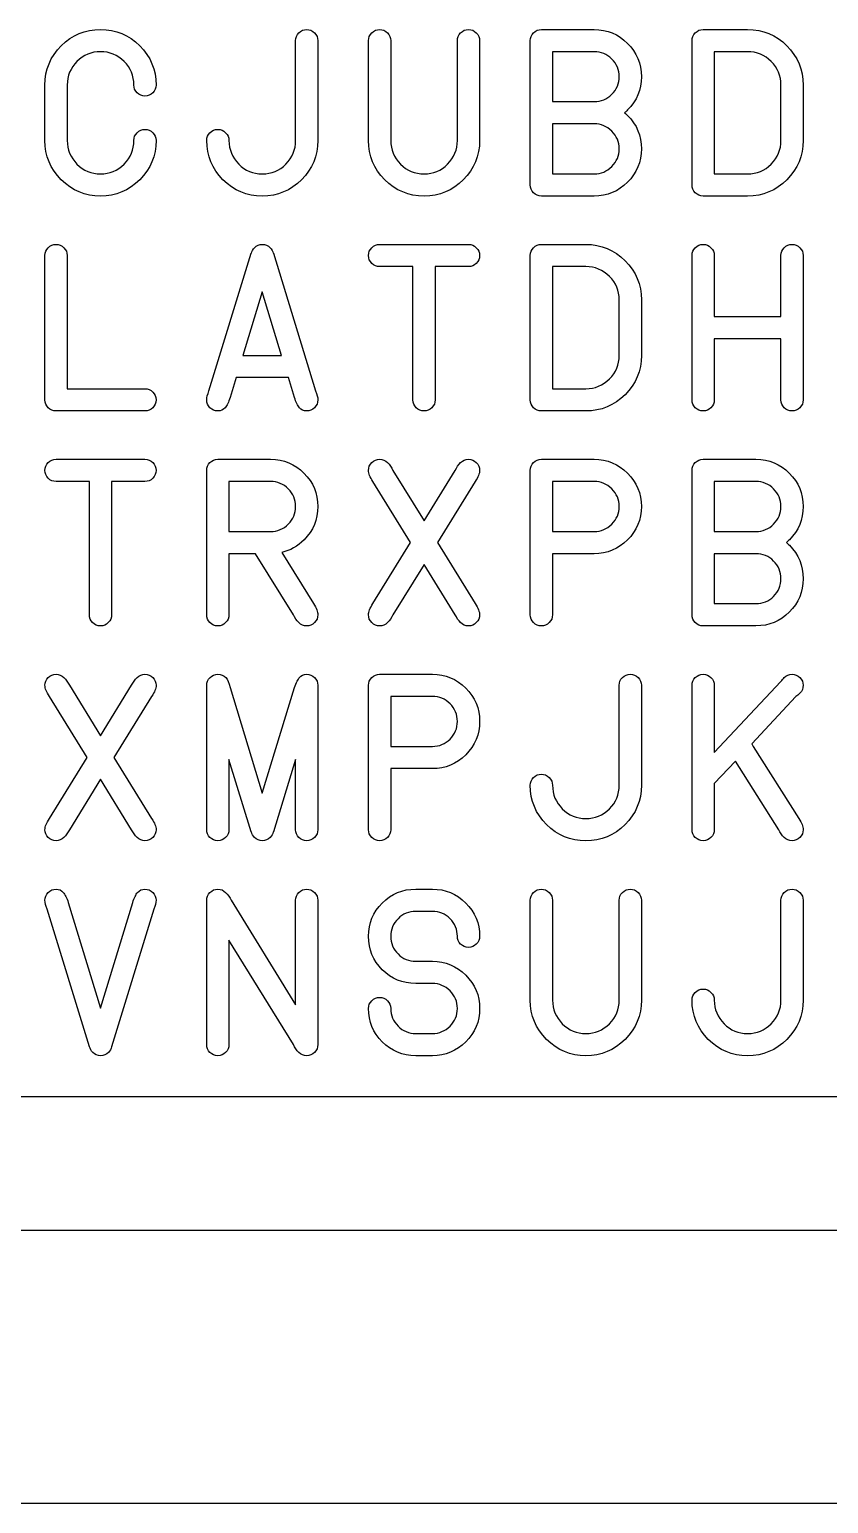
# Model space of a CAD drawing. Extents: x 0.5 to 46.5, y 0.5 to 6.
# Drawn here: x 14.067 to 15.53, y 0.505 to 3.206 of the extents above; entities that cross this region are included whole.
import ezdxf

# ---------------------------------------------------------------- set-up
doc = ezdxf.new("R2010")
doc.units = 0
doc.layers.add('Layer_1', color=7, linetype='CONTINUOUS')

msp = doc.modelspace()

# ---------------------------------------------------------------- linework, layer by layer
at = {"layer": 'Layer_1', "color": 3}
for p, q in [((15.004733, 3.205644), (15.101372, 3.205644)), ((15.300982, 3.205644), (15.382362, 3.205644)), ((14.554648, 3.002194), (14.554648, 3.185299)), ((14.595338, 3.185299), (14.595338, 3.002194)), ((14.688138, 3.002194), (14.688138, 3.185299)), ((14.728828, 3.185299), (14.728828, 3.002194)), ((14.850898, 3.002194), (14.850898, 3.185299)), ((14.891588, 3.185299), (14.891588, 3.002194)), ((14.984388, 2.920813), (14.984388, 3.185299)), ((15.101372, 3.164954), (15.025078, 3.164954)), ((15.025078, 3.164954), (15.025078, 3.073401)), ((15.101372, 3.164954), (15.101372, 3.164954)), ((15.280637, 2.920813), (15.280637, 3.185299)), ((15.321327, 3.164954), (15.321327, 2.941159)), ((15.382362, 3.164954), (15.321327, 3.164954)), ((14.095638, 3.002194), (14.095638, 3.103919)), ((14.136328, 3.103919), (14.136328, 3.002194)), ((15.443397, 3.002194), (15.443397, 3.103919)), ((15.484088, 3.103919), (15.484088, 3.002194)), ((15.025078, 3.073401), (15.101372, 3.073401)), ((15.101372, 3.032712), (15.025078, 3.032712)), ((15.025078, 3.032712), (15.025078, 2.941159)), ((15.101372, 3.032712), (15.101372, 3.032712)), ((14.258398, 3.002194), (14.258398, 3.002194)), ((14.391888, 3.002194), (14.391888, 3.002194)), ((15.025078, 2.941159), (15.101372, 2.941159)), ((15.321327, 2.941159), (15.382362, 2.941159)), ((15.101372, 2.900469), (15.004733, 2.900469)), ((15.101372, 2.900469), (15.101372, 2.900469)), ((15.382362, 2.900469), (15.300982, 2.900469)), ((14.708483, 2.811894), (14.871243, 2.811894)), ((15.004733, 2.811894), (15.086114, 2.811894)), ((14.095638, 2.527063), (14.095638, 2.791549)), ((14.136328, 2.791549), (14.136328, 2.547409)), ((14.136328, 2.791549), (14.136328, 2.791549)), ((14.395958, 2.543339), (14.473269, 2.795618)), ((14.473269, 2.795618), (14.473675, 2.795618)), ((14.513551, 2.795618), (14.513956, 2.795618)), ((14.513956, 2.795618), (14.591268, 2.543339)), ((14.984388, 2.527063), (14.984388, 2.791549)), ((15.280637, 2.527063), (15.280637, 2.791549)), ((15.321327, 2.791549), (15.321327, 2.679651)), ((15.443397, 2.679651), (15.443397, 2.791549)), ((15.484088, 2.791549), (15.484088, 2.527063)), ((14.769518, 2.771204), (14.708483, 2.771204)), ((14.769518, 2.527063), (14.769518, 2.771204)), ((14.810208, 2.771204), (14.810208, 2.527063)), ((14.871243, 2.771204), (14.810208, 2.771204)), ((15.025078, 2.771204), (15.025078, 2.547409)), ((15.086114, 2.771204), (15.025078, 2.771204)), ((14.493614, 2.724817), (14.458214, 2.608444)), ((14.529015, 2.608444), (14.493614, 2.724817)), ((15.147149, 2.608444), (15.147149, 2.710169)), ((15.187839, 2.710169), (15.187839, 2.608444)), ((15.321327, 2.679651), (15.443397, 2.679651)), ((15.443397, 2.638962), (15.321327, 2.638962)), ((15.321327, 2.638962), (15.321327, 2.527063)), ((15.443397, 2.527063), (15.443397, 2.638962)), ((14.458214, 2.608444), (14.529015, 2.608444)), ((14.445803, 2.567754), (14.434614, 2.531132)), ((14.541422, 2.567754), (14.445803, 2.567754)), ((14.552612, 2.531132), (14.541422, 2.567754)), ((14.136328, 2.547409), (14.278743, 2.547409)), ((15.025078, 2.547409), (15.086114, 2.547409)), ((14.278743, 2.506719), (14.115983, 2.506719)), ((15.086114, 2.506719), (15.004733, 2.506719)), ((14.115983, 2.418144), (14.278743, 2.418144)), ((14.412233, 2.418144), (14.508872, 2.418144)), ((15.004733, 2.418144), (15.101372, 2.418144)), ((15.300982, 2.418144), (15.397621, 2.418144)), ((14.177018, 2.377454), (14.115983, 2.377454)), ((14.177018, 2.133313), (14.177018, 2.377454)), ((14.217708, 2.377454), (14.217708, 2.133313)), ((14.278743, 2.377454), (14.217708, 2.377454)), ((14.391888, 2.133313), (14.391888, 2.397799)), ((14.508872, 2.377454), (14.432578, 2.377454)), ((14.432578, 2.377454), (14.432578, 2.285901)), ((14.508872, 2.377454), (14.508872, 2.377454)), ((14.765246, 2.265556), (14.696276, 2.377454)), ((14.732897, 2.397799), (14.789863, 2.305433)), ((14.789863, 2.305433), (14.846829, 2.397799)), ((14.883451, 2.377454), (14.814481, 2.265556)), ((14.984388, 2.133313), (14.984388, 2.397799)), ((15.101372, 2.377454), (15.025078, 2.377454)), ((15.025078, 2.377454), (15.025078, 2.285901)), ((15.101372, 2.377454), (15.101372, 2.377454)), ((15.280637, 2.133313), (15.280637, 2.397799)), ((15.397621, 2.377454), (15.321327, 2.377454)), ((15.321327, 2.377454), (15.321327, 2.285901)), ((15.397621, 2.377454), (15.397621, 2.377454)), ((14.432578, 2.285901), (14.508872, 2.285901)), ((15.025078, 2.285901), (15.101372, 2.285901)), ((15.321327, 2.285901), (15.397621, 2.285901)), ((14.481406, 2.245211), (14.432578, 2.245211)), ((14.432578, 2.245211), (14.432578, 2.133313)), ((14.550579, 2.133313), (14.481406, 2.245211)), ((14.529217, 2.247449), (14.5872, 2.153659)), ((14.696276, 2.153659), (14.765246, 2.265556)), ((14.814481, 2.265556), (14.883451, 2.153659)), ((15.101372, 2.245211), (15.025078, 2.245211)), ((15.025078, 2.245211), (15.025078, 2.133313)), ((15.101372, 2.245211), (15.101372, 2.245211)), ((15.397621, 2.245211), (15.321327, 2.245211)), ((15.321327, 2.245211), (15.321327, 2.153659)), ((15.397621, 2.245211), (15.397621, 2.245211)), ((14.789863, 2.22568), (14.732897, 2.133313)), ((14.846829, 2.133313), (14.789863, 2.22568)), ((15.321327, 2.153659), (15.397621, 2.153659)), ((15.397621, 2.112969), (15.300982, 2.112969)), ((15.397621, 2.112969), (15.397621, 2.112969)), ((14.140397, 2.004049), (14.197363, 1.911683)), ((14.197363, 1.911683), (14.254329, 2.004049)), ((14.391888, 1.739563), (14.391888, 2.004049)), ((14.434612, 1.99998), (14.493613, 1.806295)), ((14.493613, 1.806295), (14.552613, 1.99998)), ((14.595335, 2.004049), (14.595335, 1.739563)), ((14.595338, 2.004049), (14.595335, 2.004049)), ((14.688138, 1.739563), (14.688138, 2.004049)), ((14.708483, 2.024394), (14.805122, 2.024394)), ((15.147148, 1.820944), (15.147148, 2.004049)), ((15.187838, 2.004049), (15.187838, 1.820944)), ((15.280637, 1.739563), (15.280637, 2.004049)), ((15.321327, 1.880758), (15.443397, 2.01117)), ((15.321327, 2.004049), (15.321327, 1.880758)), ((14.172745, 1.871806), (14.103776, 1.983704)), ((14.29095, 1.983704), (14.221981, 1.871806)), ((14.805122, 1.983704), (14.728828, 1.983704)), ((14.728828, 1.983704), (14.728828, 1.892151)), ((14.805122, 1.983704), (14.805122, 1.983704)), ((15.470863, 1.983704), (15.38989, 1.897034)), ((14.728828, 1.892151), (14.805122, 1.892151)), ((15.392536, 1.892151), (15.47595, 1.759908)), ((14.103776, 1.759908), (14.172745, 1.871806)), ((14.221981, 1.871806), (14.29095, 1.759908)), ((14.473268, 1.735495), (14.432577, 1.868348)), ((14.432577, 1.868348), (14.432577, 1.739563)), ((14.554645, 1.868348), (14.513955, 1.735495)), ((14.554645, 1.739563), (14.554645, 1.868348)), ((15.359982, 1.865296), (15.321327, 1.823995)), ((15.439329, 1.739563), (15.359982, 1.865296)), ((14.805122, 1.851461), (14.728828, 1.851461)), ((14.728828, 1.851461), (14.728828, 1.739563)), ((14.805122, 1.851461), (14.805122, 1.851461)), ((14.197363, 1.83193), (14.140397, 1.739563)), ((14.254329, 1.739563), (14.197363, 1.83193)), ((14.984388, 1.820944), (14.984388, 1.820944)), ((15.321327, 1.823995), (15.321327, 1.739563)), ((14.473673, 1.735495), (14.473268, 1.735495)), ((14.513955, 1.735495), (14.513549, 1.735495)), ((14.426476, 1.624541), (14.426476, 1.624541)), ((14.774606, 1.630644), (14.805123, 1.630644)), ((14.177019, 1.341745), (14.099708, 1.594023)), ((14.138364, 1.60623), (14.197365, 1.412545)), ((14.197365, 1.412545), (14.256365, 1.60623)), ((14.295021, 1.594023), (14.21771, 1.341745)), ((14.391889, 1.345813), (14.391889, 1.610299)), ((14.436648, 1.610299), (14.554649, 1.418852)), ((14.554649, 1.418852), (14.554649, 1.610299)), ((14.59534, 1.610299), (14.59534, 1.345813)), ((14.984389, 1.427194), (14.984389, 1.610299)), ((15.025079, 1.610299), (15.025079, 1.427194)), ((15.147149, 1.427194), (15.147149, 1.610299)), ((15.18784, 1.610299), (15.18784, 1.427194)), ((15.443399, 1.427194), (15.443399, 1.610299)), ((15.48409, 1.610299), (15.48409, 1.427194)), ((14.805123, 1.589954), (14.774606, 1.589954)), ((14.89159, 1.544178), (14.89159, 1.544178)), ((14.550581, 1.345813), (14.432579, 1.53726)), ((14.432579, 1.53726), (14.432579, 1.345813)), ((14.774606, 1.498401), (14.805123, 1.498401)), ((14.805123, 1.457711), (14.774606, 1.457711)), ((15.280639, 1.427194), (15.280639, 1.427194)), ((14.774606, 1.366158), (14.805123, 1.366158)), ((14.177425, 1.341745), (14.177019, 1.341745)), ((14.197366, 1.325469), (14.197363, 1.325469)), ((14.21771, 1.341745), (14.217304, 1.341745)), ((14.805123, 1.325469), (14.774606, 1.325469))]:
    msp.add_line(p, q, dxfattribs=at)
at = {"layer": 'Layer_1', "color": 7}
for p, q in [((23.844862, 1.249932), (12.844862, 1.249932)), ((45.255002, 1.005), (1.754999, 1.005)), ((46.505001, 0.505), (0.505, 0.505))]:
    msp.add_line(p, q, dxfattribs=at)
at = {"layer": 'Layer_1', "color": 3}
for points in [[(14.125342, 3.175737), (14.14528, 3.195675), (14.169287, 3.205644), (14.197363, 3.205644)], [(14.197363, 3.205644), (14.225439, 3.205644), (14.249379, 3.195675), (14.269181, 3.175737)], [(14.554648, 3.185299), (14.554648, 3.19086), (14.556615, 3.195607), (14.560548, 3.199541)], [(14.560548, 3.199541), (14.564617, 3.20361), (14.569432, 3.205644), (14.574993, 3.205644)], [(14.574993, 3.205644), (14.580554, 3.205644), (14.585302, 3.20361), (14.589235, 3.199541)], [(14.589235, 3.199541), (14.593304, 3.195607), (14.595338, 3.19086), (14.595338, 3.185299)], [(14.688138, 3.185299), (14.688138, 3.19086), (14.690105, 3.195607), (14.694038, 3.199541)], [(14.694038, 3.199541), (14.698107, 3.20361), (14.702922, 3.205644), (14.708483, 3.205644)], [(14.708483, 3.205644), (14.714044, 3.205644), (14.718791, 3.20361), (14.722725, 3.199541)], [(14.722725, 3.199541), (14.726794, 3.195607), (14.728828, 3.19086), (14.728828, 3.185299)], [(14.850898, 3.185299), (14.850898, 3.19086), (14.852865, 3.195607), (14.856799, 3.199541)], [(14.856799, 3.199541), (14.860868, 3.20361), (14.865683, 3.205644), (14.871243, 3.205644)], [(14.871243, 3.205644), (14.876804, 3.205644), (14.881552, 3.20361), (14.885485, 3.199541)], [(14.885485, 3.199541), (14.889554, 3.195607), (14.891588, 3.19086), (14.891588, 3.185299)], [(14.984388, 3.185299), (14.984388, 3.19086), (14.986354, 3.195607), (14.990288, 3.199541)], [(14.990288, 3.199541), (14.994357, 3.20361), (14.999172, 3.205644), (15.004733, 3.205644)], [(15.101372, 3.205644), (15.125243, 3.205644), (15.145588, 3.197167), (15.162407, 3.180213)], [(15.280637, 3.185299), (15.280637, 3.19086), (15.282604, 3.195607), (15.286537, 3.199541)], [(15.286537, 3.199541), (15.290606, 3.20361), (15.295421, 3.205644), (15.300982, 3.205644)], [(15.382362, 3.205644), (15.410439, 3.205644), (15.434378, 3.195675), (15.45418, 3.175737)], [(14.095638, 3.103919), (14.095638, 3.131995), (14.105539, 3.155934), (14.125342, 3.175737)], [(14.197363, 3.164954), (14.180545, 3.164954), (14.166167, 3.158986), (14.154232, 3.14705)], [(14.240495, 3.14705), (14.228559, 3.158986), (14.214182, 3.164954), (14.197363, 3.164954)], [(14.269181, 3.175737), (14.289119, 3.155934), (14.299088, 3.131995), (14.299088, 3.103919)], [(15.13372, 3.151526), (15.124769, 3.160478), (15.113986, 3.164954), (15.101372, 3.164954)], [(15.162407, 3.180213), (15.179361, 3.163394), (15.187838, 3.143049), (15.187838, 3.119178)], [(15.425494, 3.14705), (15.413558, 3.158986), (15.399181, 3.164954), (15.382362, 3.164954)], [(15.45418, 3.175737), (15.474118, 3.155934), (15.484088, 3.131995), (15.484088, 3.103919)], [(14.154232, 3.14705), (14.142296, 3.135115), (14.136328, 3.120738), (14.136328, 3.103919)], [(14.258398, 3.103919), (14.258398, 3.120738), (14.25243, 3.135115), (14.240495, 3.14705)], [(15.147148, 3.119178), (15.147148, 3.131792), (15.142672, 3.142575), (15.13372, 3.151526)], [(15.443397, 3.103919), (15.443397, 3.120738), (15.43743, 3.135115), (15.425494, 3.14705)], [(15.13372, 3.086829), (15.142672, 3.095781), (15.147148, 3.106564), (15.147148, 3.119178)], [(15.187838, 3.119178), (15.187838, 3.095306), (15.179429, 3.074961), (15.16261, 3.058143)], [(14.264298, 3.089474), (14.260365, 3.093543), (14.258398, 3.098358), (14.258398, 3.103919)], [(14.278743, 3.083574), (14.273182, 3.083574), (14.268367, 3.085541), (14.264298, 3.089474)], [(14.292985, 3.089474), (14.289052, 3.085541), (14.284304, 3.083574), (14.278743, 3.083574)], [(14.299088, 3.103919), (14.299088, 3.098358), (14.297054, 3.093543), (14.292985, 3.089474)], [(15.101372, 3.073401), (15.113986, 3.073401), (15.124769, 3.077877), (15.13372, 3.086829)], [(15.16261, 3.058143), (15.160847, 3.056379), (15.159016, 3.054683), (15.157117, 3.053056)], [(15.157117, 3.053056), (15.159017, 3.051429), (15.160848, 3.049802), (15.16261, 3.048174)], [(15.13372, 3.019284), (15.124769, 3.028236), (15.113986, 3.032712), (15.101372, 3.032712)], [(15.16261, 3.048174), (15.179429, 3.031219), (15.187838, 3.010807), (15.187838, 2.986935)], [(14.125342, 2.930172), (14.105539, 2.95011), (14.095638, 2.974118), (14.095638, 3.002194)], [(14.136328, 3.002194), (14.136328, 2.985375), (14.142296, 2.970998), (14.154232, 2.959062)], [(14.240495, 2.959062), (14.25243, 2.970998), (14.258398, 2.985375), (14.258398, 3.002194)], [(14.258398, 3.002194), (14.258398, 3.007755), (14.260365, 3.012502), (14.264298, 3.016435)], [(14.264298, 3.016435), (14.268367, 3.020504), (14.273182, 3.022539), (14.278743, 3.022539)], [(14.299088, 3.002194), (14.299088, 2.974118), (14.289119, 2.95011), (14.269181, 2.930172)], [(14.278743, 3.022539), (14.284304, 3.022539), (14.289052, 3.020504), (14.292985, 3.016435)], [(14.292985, 3.016435), (14.297054, 3.012502), (14.299088, 3.007755), (14.299088, 3.002194)], [(14.391888, 3.002194), (14.391888, 3.007755), (14.393855, 3.012502), (14.397788, 3.016435)], [(14.421592, 2.930172), (14.401789, 2.95011), (14.391888, 2.974118), (14.391888, 3.002194)], [(14.397788, 3.016435), (14.401857, 3.020504), (14.406672, 3.022539), (14.412233, 3.022539)], [(14.412233, 3.022539), (14.417794, 3.022539), (14.422541, 3.020504), (14.426475, 3.016435)], [(14.426475, 3.016435), (14.430543, 3.012502), (14.432578, 3.007755), (14.432578, 3.002194)], [(14.432578, 3.002194), (14.432578, 2.985375), (14.438546, 2.970998), (14.450482, 2.959062)], [(14.536745, 2.959062), (14.54868, 2.970998), (14.554648, 2.985375), (14.554648, 3.002194)], [(14.595338, 3.002194), (14.595338, 2.974118), (14.585369, 2.95011), (14.565431, 2.930172)], [(14.717842, 2.930172), (14.698039, 2.95011), (14.688138, 2.974118), (14.688138, 3.002194)], [(14.728828, 3.002194), (14.728828, 2.985375), (14.734796, 2.970998), (14.746732, 2.959062)], [(14.832995, 2.959062), (14.84493, 2.970998), (14.850898, 2.985375), (14.850898, 3.002194)], [(14.891588, 3.002194), (14.891588, 2.974118), (14.881619, 2.95011), (14.861681, 2.930172)], [(15.147148, 2.986935), (15.147148, 2.999549), (15.142672, 3.010332), (15.13372, 3.019284)], [(15.425494, 2.959062), (15.43743, 2.970998), (15.443397, 2.985375), (15.443397, 3.002194)], [(15.484088, 3.002194), (15.484088, 2.974118), (15.474118, 2.95011), (15.45418, 2.930172)], [(15.13372, 2.954586), (15.142672, 2.963538), (15.147148, 2.974321), (15.147148, 2.986935)], [(15.187838, 2.986935), (15.187838, 2.963063), (15.179361, 2.942651), (15.162407, 2.925697)], [(14.154232, 2.959062), (14.166167, 2.947127), (14.180545, 2.941159), (14.197363, 2.941159)], [(14.197363, 2.941159), (14.214182, 2.941159), (14.228559, 2.947127), (14.240495, 2.959062)], [(14.450482, 2.959062), (14.462417, 2.947127), (14.476795, 2.941159), (14.493613, 2.941159)], [(14.493613, 2.941159), (14.510432, 2.941159), (14.524809, 2.947127), (14.536745, 2.959062)], [(14.746732, 2.959062), (14.758667, 2.947127), (14.773045, 2.941159), (14.789863, 2.941159)], [(14.789863, 2.941159), (14.806682, 2.941159), (14.821059, 2.947127), (14.832995, 2.959062)], [(15.101372, 2.941159), (15.113986, 2.941159), (15.124769, 2.945635), (15.13372, 2.954586)], [(15.382362, 2.941159), (15.399181, 2.941159), (15.413558, 2.947127), (15.425494, 2.959062)], [(14.197363, 2.900469), (14.169287, 2.900469), (14.14528, 2.91037), (14.125342, 2.930172)], [(14.269181, 2.930172), (14.249379, 2.91037), (14.225439, 2.900469), (14.197363, 2.900469)], [(14.493613, 2.900469), (14.465537, 2.900469), (14.44153, 2.91037), (14.421592, 2.930172)], [(14.565431, 2.930172), (14.545629, 2.91037), (14.521689, 2.900469), (14.493613, 2.900469)], [(14.789863, 2.900469), (14.761787, 2.900469), (14.73778, 2.91037), (14.717842, 2.930172)], [(14.861681, 2.930172), (14.841879, 2.91037), (14.817939, 2.900469), (14.789863, 2.900469)], [(14.990288, 2.906369), (14.986354, 2.910438), (14.984388, 2.915253), (14.984388, 2.920813)], [(15.162407, 2.925697), (15.145588, 2.908878), (15.125243, 2.900469), (15.101372, 2.900469)], [(15.286537, 2.906369), (15.282604, 2.910438), (15.280637, 2.915253), (15.280637, 2.920813)], [(15.45418, 2.930172), (15.434378, 2.91037), (15.410439, 2.900469), (15.382362, 2.900469)], [(15.004733, 2.900469), (14.999172, 2.900469), (14.994357, 2.902435), (14.990288, 2.906369)], [(15.300982, 2.900469), (15.295421, 2.900469), (15.290606, 2.902435), (15.286537, 2.906369)], [(14.101538, 2.805791), (14.105607, 2.80986), (14.110422, 2.811894), (14.115983, 2.811894)], [(14.115983, 2.811894), (14.121544, 2.811894), (14.126291, 2.80986), (14.130224, 2.805791)], [(14.479371, 2.805791), (14.483304, 2.80986), (14.488052, 2.811894), (14.493613, 2.811894)], [(14.493613, 2.811894), (14.499174, 2.811894), (14.503989, 2.80986), (14.508058, 2.805791)], [(14.694038, 2.805791), (14.698107, 2.80986), (14.702922, 2.811894), (14.708483, 2.811894)], [(14.871243, 2.811894), (14.876804, 2.811894), (14.881552, 2.80986), (14.885485, 2.805791)], [(14.990288, 2.805791), (14.994357, 2.80986), (14.999172, 2.811894), (15.004733, 2.811894)], [(15.086114, 2.811894), (15.11419, 2.811894), (15.138129, 2.801925), (15.157931, 2.781987)], [(15.286537, 2.805791), (15.290606, 2.80986), (15.295421, 2.811894), (15.300982, 2.811894)], [(15.300982, 2.811894), (15.306543, 2.811894), (15.31129, 2.80986), (15.315224, 2.805791)], [(15.449297, 2.805791), (15.453366, 2.80986), (15.458182, 2.811894), (15.463743, 2.811894)], [(15.463743, 2.811894), (15.469304, 2.811894), (15.474051, 2.80986), (15.477984, 2.805791)], [(14.095638, 2.791549), (14.095638, 2.79711), (14.097604, 2.801857), (14.101538, 2.805791)], [(14.130224, 2.805791), (14.134293, 2.801857), (14.136328, 2.79711), (14.136328, 2.791549)], [(14.473675, 2.795618), (14.474352, 2.799416), (14.476251, 2.802807), (14.479371, 2.805791)], [(14.508058, 2.805791), (14.511042, 2.802807), (14.512873, 2.799416), (14.513551, 2.795618)], [(14.688138, 2.791549), (14.688138, 2.79711), (14.690104, 2.801857), (14.694038, 2.805791)], [(14.694038, 2.777104), (14.690104, 2.781173), (14.688138, 2.785988), (14.688138, 2.791549)], [(14.885485, 2.805791), (14.889554, 2.801857), (14.891588, 2.79711), (14.891588, 2.791549)], [(14.891588, 2.791549), (14.891588, 2.785988), (14.889554, 2.781173), (14.885485, 2.777104)], [(14.984388, 2.791549), (14.984388, 2.79711), (14.986355, 2.801857), (14.990288, 2.805791)], [(15.157931, 2.781987), (15.17787, 2.762184), (15.187839, 2.738245), (15.187839, 2.710169)], [(15.280637, 2.791549), (15.280637, 2.79711), (15.282604, 2.801857), (15.286537, 2.805791)], [(15.315224, 2.805791), (15.319293, 2.801857), (15.321327, 2.79711), (15.321327, 2.791549)], [(15.443397, 2.791549), (15.443397, 2.79711), (15.445364, 2.801857), (15.449297, 2.805791)], [(15.477984, 2.805791), (15.482053, 2.801857), (15.484088, 2.79711), (15.484088, 2.791549)], [(14.708483, 2.771204), (14.702922, 2.771204), (14.698107, 2.773171), (14.694038, 2.777104)], [(14.885485, 2.777104), (14.881552, 2.773171), (14.876804, 2.771204), (14.871243, 2.771204)], [(15.129245, 2.7533), (15.117309, 2.765236), (15.102932, 2.771204), (15.086114, 2.771204)], [(15.147149, 2.710169), (15.147149, 2.726988), (15.141181, 2.741365), (15.129245, 2.7533)], [(15.129245, 2.565312), (15.141181, 2.577248), (15.147149, 2.591625), (15.147149, 2.608444)], [(15.187839, 2.608444), (15.187839, 2.580368), (15.17787, 2.55636), (15.157931, 2.536422)], [(14.278743, 2.547409), (14.284304, 2.547409), (14.289052, 2.545374), (14.292985, 2.541305)], [(14.292985, 2.541305), (14.297054, 2.537372), (14.299088, 2.532624), (14.299088, 2.527063)], [(14.391889, 2.527063), (14.391889, 2.531675), (14.393245, 2.5371), (14.395958, 2.543339)], [(14.591268, 2.543339), (14.593981, 2.5371), (14.595337, 2.531675), (14.595337, 2.527063)], [(15.086114, 2.547409), (15.102932, 2.547409), (15.117309, 2.553377), (15.129245, 2.565312)], [(14.101538, 2.512619), (14.097604, 2.516688), (14.095638, 2.521503), (14.095638, 2.527063)], [(14.115983, 2.506719), (14.110422, 2.506719), (14.105607, 2.508685), (14.101538, 2.512619)], [(14.292985, 2.512619), (14.289052, 2.508685), (14.284304, 2.506719), (14.278743, 2.506719)], [(14.299088, 2.527063), (14.299088, 2.521503), (14.297054, 2.516688), (14.292985, 2.512619)], [(14.397789, 2.512619), (14.393856, 2.516688), (14.391889, 2.521503), (14.391889, 2.527063)], [(14.412234, 2.506719), (14.406673, 2.506719), (14.401858, 2.508685), (14.397789, 2.512619)], [(14.425458, 2.512619), (14.422203, 2.508685), (14.417795, 2.506719), (14.412234, 2.506719)], [(14.434614, 2.531132), (14.431901, 2.522859), (14.428849, 2.516688), (14.425458, 2.512619)], [(14.561564, 2.512619), (14.558309, 2.516688), (14.555325, 2.522859), (14.552612, 2.531132)], [(14.574992, 2.506719), (14.569431, 2.506719), (14.564955, 2.508685), (14.561564, 2.512619)], [(14.589233, 2.512619), (14.5853, 2.508685), (14.580553, 2.506719), (14.574992, 2.506719)], [(14.595337, 2.527063), (14.595337, 2.521503), (14.593302, 2.516688), (14.589233, 2.512619)], [(14.775418, 2.512619), (14.771485, 2.516688), (14.769518, 2.521503), (14.769518, 2.527063)], [(14.789863, 2.506719), (14.784302, 2.506719), (14.779487, 2.508685), (14.775418, 2.512619)], [(14.804105, 2.512619), (14.800171, 2.508685), (14.795424, 2.506719), (14.789863, 2.506719)], [(14.810208, 2.527063), (14.810208, 2.521503), (14.808174, 2.516688), (14.804105, 2.512619)], [(14.990288, 2.512619), (14.986355, 2.516688), (14.984388, 2.521503), (14.984388, 2.527063)], [(15.004733, 2.506719), (14.999172, 2.506719), (14.994357, 2.508685), (14.990288, 2.512619)], [(15.157931, 2.536422), (15.138129, 2.51662), (15.11419, 2.506719), (15.086114, 2.506719)], [(15.286537, 2.512619), (15.282604, 2.516688), (15.280637, 2.521503), (15.280637, 2.527063)], [(15.300982, 2.506719), (15.295421, 2.506719), (15.290606, 2.508685), (15.286537, 2.512619)], [(15.315224, 2.512619), (15.31129, 2.508685), (15.306543, 2.506719), (15.300982, 2.506719)], [(15.321327, 2.527063), (15.321327, 2.521503), (15.319293, 2.516688), (15.315224, 2.512619)], [(15.449297, 2.512619), (15.445364, 2.516688), (15.443397, 2.521503), (15.443397, 2.527063)], [(15.463743, 2.506719), (15.458182, 2.506719), (15.453366, 2.508685), (15.449297, 2.512619)], [(15.477984, 2.512619), (15.474051, 2.508685), (15.469304, 2.506719), (15.463743, 2.506719)], [(15.484088, 2.527063), (15.484088, 2.521503), (15.482053, 2.516688), (15.477984, 2.512619)], [(14.095638, 2.397799), (14.095638, 2.40336), (14.097604, 2.408107), (14.101538, 2.412041)], [(14.101538, 2.412041), (14.105607, 2.41611), (14.110422, 2.418144), (14.115983, 2.418144)], [(14.278743, 2.418144), (14.284304, 2.418144), (14.289052, 2.41611), (14.292985, 2.412041)], [(14.292985, 2.412041), (14.297054, 2.408107), (14.299088, 2.40336), (14.299088, 2.397799)], [(14.391888, 2.397799), (14.391888, 2.40336), (14.393855, 2.408107), (14.397788, 2.412041)], [(14.397788, 2.412041), (14.401857, 2.41611), (14.406672, 2.418144), (14.412233, 2.418144)], [(14.508872, 2.418144), (14.532743, 2.418144), (14.553089, 2.409667), (14.569907, 2.392713)], [(14.688138, 2.397799), (14.688138, 2.40336), (14.690105, 2.408107), (14.694038, 2.412041)], [(14.694038, 2.412041), (14.698107, 2.41611), (14.702922, 2.418144), (14.708483, 2.418144)], [(14.708483, 2.418144), (14.714044, 2.418144), (14.718791, 2.41611), (14.722725, 2.412041)], [(14.722725, 2.412041), (14.726794, 2.408107), (14.730184, 2.40336), (14.732897, 2.397799)], [(14.846829, 2.397799), (14.849542, 2.40336), (14.852865, 2.408107), (14.856799, 2.412041)], [(14.856799, 2.412041), (14.860868, 2.41611), (14.865683, 2.418144), (14.871243, 2.418144)], [(14.871243, 2.418144), (14.876804, 2.418144), (14.881552, 2.41611), (14.885485, 2.412041)], [(14.885485, 2.412041), (14.889554, 2.408107), (14.891588, 2.40336), (14.891588, 2.397799)], [(14.984388, 2.397799), (14.984388, 2.40336), (14.986354, 2.408107), (14.990288, 2.412041)], [(14.990288, 2.412041), (14.994357, 2.41611), (14.999172, 2.418144), (15.004733, 2.418144)], [(15.101372, 2.418144), (15.125243, 2.418144), (15.145588, 2.409667), (15.162407, 2.392713)], [(15.280637, 2.397799), (15.280637, 2.40336), (15.282604, 2.408107), (15.286537, 2.412041)], [(15.286537, 2.412041), (15.290606, 2.41611), (15.295421, 2.418144), (15.300982, 2.418144)], [(15.397621, 2.418144), (15.421492, 2.418144), (15.441837, 2.409667), (15.458656, 2.392713)], [(14.101538, 2.383354), (14.097604, 2.387423), (14.095638, 2.392238), (14.095638, 2.397799)], [(14.115983, 2.377454), (14.110422, 2.377454), (14.105607, 2.379421), (14.101538, 2.383354)], [(14.292985, 2.383354), (14.289052, 2.379421), (14.284304, 2.377454), (14.278743, 2.377454)], [(14.299088, 2.397799), (14.299088, 2.392238), (14.297054, 2.387423), (14.292985, 2.383354)], [(14.541221, 2.364026), (14.532269, 2.372978), (14.521486, 2.377454), (14.508872, 2.377454)], [(14.569907, 2.392713), (14.586861, 2.375894), (14.595338, 2.355549), (14.595338, 2.331678)], [(14.696276, 2.377454), (14.690851, 2.385456), (14.688138, 2.392238), (14.688138, 2.397799)], [(14.891588, 2.397799), (14.891588, 2.392238), (14.888876, 2.385456), (14.883451, 2.377454)], [(15.13372, 2.364026), (15.124769, 2.372978), (15.113986, 2.377454), (15.101372, 2.377454)], [(15.162407, 2.392713), (15.179361, 2.375894), (15.187838, 2.355549), (15.187838, 2.331678)], [(15.429969, 2.364026), (15.421018, 2.372978), (15.410235, 2.377454), (15.397621, 2.377454)], [(15.458656, 2.392713), (15.47561, 2.375894), (15.484088, 2.355549), (15.484088, 2.331678)], [(14.554648, 2.331678), (14.554648, 2.344292), (14.550172, 2.355074), (14.541221, 2.364026)], [(15.147148, 2.331678), (15.147148, 2.344292), (15.142672, 2.355074), (15.13372, 2.364026)], [(15.443397, 2.331678), (15.443397, 2.344292), (15.438921, 2.355074), (15.429969, 2.364026)], [(14.541221, 2.299329), (14.550172, 2.308281), (14.554648, 2.319064), (14.554648, 2.331678)], [(14.595338, 2.331678), (14.595338, 2.307806), (14.586929, 2.287461), (14.57011, 2.270643)], [(15.13372, 2.299329), (15.142672, 2.308281), (15.147148, 2.319064), (15.147148, 2.331678)], [(15.187838, 2.331678), (15.187838, 2.307806), (15.179361, 2.287393), (15.162407, 2.270439)], [(15.429969, 2.299329), (15.438921, 2.308281), (15.443397, 2.319064), (15.443397, 2.331678)], [(15.484088, 2.331678), (15.484088, 2.307806), (15.475678, 2.287461), (15.45886, 2.270643)], [(14.508872, 2.285901), (14.521486, 2.285901), (14.532269, 2.290377), (14.541221, 2.299329)], [(15.101372, 2.285901), (15.113986, 2.285901), (15.124769, 2.290377), (15.13372, 2.299329)], [(15.397621, 2.285901), (15.410235, 2.285901), (15.421018, 2.290377), (15.429969, 2.299329)], [(14.57011, 2.270643), (14.558175, 2.258707), (14.544544, 2.250976), (14.529217, 2.247449)], [(15.162407, 2.270439), (15.145588, 2.25362), (15.125243, 2.245211), (15.101372, 2.245211)], [(15.45886, 2.270643), (15.457096, 2.268879), (15.455265, 2.267183), (15.453366, 2.265556)], [(15.429969, 2.231784), (15.421018, 2.240735), (15.410235, 2.245211), (15.397621, 2.245211)], [(15.453366, 2.265556), (15.455267, 2.263929), (15.457098, 2.262302), (15.45886, 2.260674)], [(15.45886, 2.260674), (15.475678, 2.243719), (15.484088, 2.223306), (15.484088, 2.199435)], [(15.443397, 2.199435), (15.443397, 2.212049), (15.438921, 2.222832), (15.429969, 2.231784)], [(15.429969, 2.167086), (15.438921, 2.176038), (15.443397, 2.186821), (15.443397, 2.199435)], [(15.484088, 2.199435), (15.484088, 2.175563), (15.47561, 2.15515), (15.458656, 2.138196)], [(15.397621, 2.153659), (15.410235, 2.153659), (15.421018, 2.158135), (15.429969, 2.167086)], [(14.5872, 2.153659), (14.592626, 2.145656), (14.595338, 2.138874), (14.595338, 2.133313)], [(14.688138, 2.133313), (14.688138, 2.138874), (14.690851, 2.145656), (14.696276, 2.153659)], [(14.883451, 2.153659), (14.888876, 2.145656), (14.891588, 2.138874), (14.891588, 2.133313)], [(15.458656, 2.138196), (15.441837, 2.121378), (15.421492, 2.112969), (15.397621, 2.112969)], [(14.182918, 2.118869), (14.178985, 2.122938), (14.177018, 2.127753), (14.177018, 2.133313)], [(14.197363, 2.112969), (14.191802, 2.112969), (14.186987, 2.114935), (14.182918, 2.118869)], [(14.211605, 2.118869), (14.207671, 2.114935), (14.202924, 2.112969), (14.197363, 2.112969)], [(14.217708, 2.133313), (14.217708, 2.127753), (14.215674, 2.122938), (14.211605, 2.118869)], [(14.397788, 2.118869), (14.393855, 2.122938), (14.391888, 2.127753), (14.391888, 2.133313)], [(14.412233, 2.112969), (14.406672, 2.112969), (14.401857, 2.114935), (14.397788, 2.118869)], [(14.426475, 2.118869), (14.422541, 2.114935), (14.417794, 2.112969), (14.412233, 2.112969)], [(14.432578, 2.133313), (14.432578, 2.127753), (14.430543, 2.122938), (14.426475, 2.118869)], [(14.560548, 2.118869), (14.556615, 2.122938), (14.553292, 2.127753), (14.550579, 2.133313)], [(14.574993, 2.112969), (14.569432, 2.112969), (14.564617, 2.114935), (14.560548, 2.118869)], [(14.589235, 2.118869), (14.585302, 2.114935), (14.580554, 2.112969), (14.574993, 2.112969)], [(14.595338, 2.133313), (14.595338, 2.127753), (14.593304, 2.122938), (14.589235, 2.118869)], [(14.694038, 2.118869), (14.690105, 2.122938), (14.688138, 2.127753), (14.688138, 2.133313)], [(14.708483, 2.112969), (14.702922, 2.112969), (14.698107, 2.114935), (14.694038, 2.118869)], [(14.722725, 2.118869), (14.718791, 2.114935), (14.714044, 2.112969), (14.708483, 2.112969)], [(14.732897, 2.133313), (14.730184, 2.127753), (14.726794, 2.122938), (14.722725, 2.118869)], [(14.856799, 2.118869), (14.852865, 2.122938), (14.849542, 2.127753), (14.846829, 2.133313)], [(14.871243, 2.112969), (14.865683, 2.112969), (14.860868, 2.114935), (14.856799, 2.118869)], [(14.885485, 2.118869), (14.881552, 2.114935), (14.876804, 2.112969), (14.871243, 2.112969)], [(14.891588, 2.133313), (14.891588, 2.127753), (14.889554, 2.122938), (14.885485, 2.118869)], [(14.990288, 2.118869), (14.986354, 2.122938), (14.984388, 2.127753), (14.984388, 2.133313)], [(15.004733, 2.112969), (14.999172, 2.112969), (14.994357, 2.114935), (14.990288, 2.118869)], [(15.018974, 2.118869), (15.015041, 2.114935), (15.010294, 2.112969), (15.004733, 2.112969)], [(15.025078, 2.133313), (15.025078, 2.127753), (15.023043, 2.122938), (15.018974, 2.118869)], [(15.286537, 2.118869), (15.282604, 2.122938), (15.280637, 2.127753), (15.280637, 2.133313)], [(15.300982, 2.112969), (15.295421, 2.112969), (15.290606, 2.114935), (15.286537, 2.118869)], [(14.095638, 2.004049), (14.095638, 2.00961), (14.097604, 2.014357), (14.101538, 2.018291)], [(14.103776, 1.983704), (14.09835, 1.991706), (14.095638, 1.998488), (14.095638, 2.004049)], [(14.101538, 2.018291), (14.105607, 2.02236), (14.110422, 2.024394), (14.115983, 2.024394)], [(14.115983, 2.024394), (14.121544, 2.024394), (14.126291, 2.02236), (14.130224, 2.018291)], [(14.130224, 2.018291), (14.134293, 2.014357), (14.137684, 2.00961), (14.140397, 2.004049)], [(14.254329, 2.004049), (14.257042, 2.00961), (14.260365, 2.014357), (14.264298, 2.018291)], [(14.264298, 2.018291), (14.268367, 2.02236), (14.273182, 2.024394), (14.278743, 2.024394)], [(14.278743, 2.024394), (14.284304, 2.024394), (14.289052, 2.02236), (14.292985, 2.018291)], [(14.299088, 2.004049), (14.299088, 1.998488), (14.296376, 1.991706), (14.29095, 1.983704)], [(14.292985, 2.018291), (14.297054, 2.014357), (14.299088, 2.00961), (14.299088, 2.004049)], [(14.391888, 2.004049), (14.391888, 2.00961), (14.393922, 2.014425), (14.397991, 2.018494)], [(14.397991, 2.018494), (14.401924, 2.022428), (14.406672, 2.024394), (14.412232, 2.024394)], [(14.412232, 2.024394), (14.417793, 2.024394), (14.422608, 2.022428), (14.426677, 2.018494)], [(14.426677, 2.018494), (14.430204, 2.014832), (14.432849, 2.008661), (14.434612, 1.99998)], [(14.552613, 1.99998), (14.55614, 2.009203), (14.559192, 2.015374), (14.561769, 2.018494)], [(14.561769, 2.018494), (14.565024, 2.022428), (14.569432, 2.024394), (14.574993, 2.024394)], [(14.574993, 2.024394), (14.580554, 2.024394), (14.585301, 2.02236), (14.589234, 2.018291)], [(14.589234, 2.018291), (14.593303, 2.014357), (14.595338, 2.00961), (14.595338, 2.004049)], [(14.688138, 2.004049), (14.688138, 2.00961), (14.690105, 2.014357), (14.694038, 2.018291)], [(14.694038, 2.018291), (14.698107, 2.02236), (14.702922, 2.024394), (14.708483, 2.024394)], [(14.805122, 2.024394), (14.828993, 2.024394), (14.849339, 2.015917), (14.866157, 1.998963)], [(14.866157, 1.998963), (14.883111, 1.982144), (14.891588, 1.961799), (14.891588, 1.937928)], [(15.147148, 2.004049), (15.147148, 2.00961), (15.149115, 2.014357), (15.153048, 2.018291)], [(15.153048, 2.018291), (15.157117, 2.02236), (15.161932, 2.024394), (15.167493, 2.024394)], [(15.167493, 2.024394), (15.173054, 2.024394), (15.177801, 2.02236), (15.181735, 2.018291)], [(15.181735, 2.018291), (15.185804, 2.014357), (15.187838, 2.00961), (15.187838, 2.004049)], [(15.280637, 2.004049), (15.280637, 2.00961), (15.282604, 2.014357), (15.286537, 2.018291)], [(15.286537, 2.018291), (15.290606, 2.02236), (15.295421, 2.024394), (15.300982, 2.024394)], [(15.300982, 2.024394), (15.306543, 2.024394), (15.31129, 2.02236), (15.315223, 2.018291)], [(15.315223, 2.018291), (15.319292, 2.014357), (15.321327, 2.00961), (15.321327, 2.004049)], [(15.443397, 2.01117), (15.445161, 2.013747), (15.447196, 2.016189), (15.449501, 2.018494)], [(15.449501, 2.018494), (15.453434, 2.022428), (15.458181, 2.024394), (15.463742, 2.024394)], [(15.463742, 2.024394), (15.469303, 2.024394), (15.474051, 2.02236), (15.477984, 2.018291)], [(15.477984, 2.018291), (15.482053, 2.014357), (15.484088, 2.00961), (15.484088, 2.004049)], [(15.484088, 2.004049), (15.484088, 1.998488), (15.482121, 1.993741), (15.478188, 1.989808)], [(14.837471, 1.970276), (14.828519, 1.979228), (14.817736, 1.983704), (14.805122, 1.983704)], [(15.478188, 1.989808), (15.475339, 1.986959), (15.472898, 1.984925), (15.470863, 1.983704)], [(14.850898, 1.937928), (14.850898, 1.950542), (14.846422, 1.961324), (14.837471, 1.970276)], [(14.837471, 1.905579), (14.846422, 1.914531), (14.850898, 1.925314), (14.850898, 1.937928)], [(14.891588, 1.937928), (14.891588, 1.914056), (14.883111, 1.893643), (14.866157, 1.876689)], [(14.805122, 1.892151), (14.817736, 1.892151), (14.828519, 1.896627), (14.837471, 1.905579)], [(15.38989, 1.897034), (15.39084, 1.895544), (15.391722, 1.893916), (15.392536, 1.892151)], [(14.866157, 1.876689), (14.849339, 1.85987), (14.828993, 1.851461), (14.805122, 1.851461)], [(14.990288, 1.835185), (14.994357, 1.839254), (14.999172, 1.841289), (15.004733, 1.841289)], [(15.004733, 1.841289), (15.010294, 1.841289), (15.015041, 1.839254), (15.018974, 1.835185)], [(14.984388, 1.820944), (14.984388, 1.826505), (14.986354, 1.831252), (14.990288, 1.835185)], [(15.014092, 1.748922), (14.994289, 1.76886), (14.984388, 1.792868), (14.984388, 1.820944)], [(15.018974, 1.835185), (15.023043, 1.831252), (15.025078, 1.826505), (15.025078, 1.820944)], [(15.025078, 1.820944), (15.025078, 1.804125), (15.031046, 1.789748), (15.042981, 1.777812)], [(15.129244, 1.777812), (15.14118, 1.789748), (15.147148, 1.804125), (15.147148, 1.820944)], [(15.187838, 1.820944), (15.187838, 1.792868), (15.177869, 1.76886), (15.157931, 1.748922)], [(14.095638, 1.739563), (14.095638, 1.745124), (14.09835, 1.751906), (14.103776, 1.759908)], [(14.29095, 1.759908), (14.296376, 1.751906), (14.299088, 1.745124), (14.299088, 1.739563)], [(15.042981, 1.777812), (15.054917, 1.765876), (15.069294, 1.759908), (15.086113, 1.759908)], [(15.086113, 1.759908), (15.102931, 1.759908), (15.117309, 1.765876), (15.129244, 1.777812)], [(15.47595, 1.759908), (15.481376, 1.751906), (15.484088, 1.745124), (15.484088, 1.739563)], [(14.101538, 1.725119), (14.097604, 1.729188), (14.095638, 1.734003), (14.095638, 1.739563)], [(14.140397, 1.739563), (14.137684, 1.734003), (14.134293, 1.729188), (14.130224, 1.725119)], [(14.264298, 1.725119), (14.260365, 1.729188), (14.257042, 1.734003), (14.254329, 1.739563)], [(14.299088, 1.739563), (14.299088, 1.734003), (14.297054, 1.729188), (14.292985, 1.725119)], [(14.397788, 1.725119), (14.393854, 1.729188), (14.391888, 1.734003), (14.391888, 1.739563)], [(14.432577, 1.739563), (14.432577, 1.734003), (14.430543, 1.729188), (14.426474, 1.725119)], [(14.479369, 1.725322), (14.47625, 1.728306), (14.474351, 1.731697), (14.473673, 1.735495)], [(14.513549, 1.735495), (14.512872, 1.731697), (14.511041, 1.728306), (14.508056, 1.725322)], [(14.560545, 1.725119), (14.556612, 1.729188), (14.554645, 1.734003), (14.554645, 1.739563)], [(14.595335, 1.739563), (14.595335, 1.734003), (14.593301, 1.729188), (14.589232, 1.725119)], [(14.694038, 1.725119), (14.690105, 1.729188), (14.688138, 1.734003), (14.688138, 1.739563)], [(14.728828, 1.739563), (14.728828, 1.734003), (14.726794, 1.729188), (14.722725, 1.725119)], [(15.086113, 1.719219), (15.058037, 1.719219), (15.03403, 1.72912), (15.014092, 1.748922)], [(15.157931, 1.748922), (15.138129, 1.72912), (15.114189, 1.719219), (15.086113, 1.719219)], [(15.286537, 1.725119), (15.282604, 1.729188), (15.280637, 1.734003), (15.280637, 1.739563)], [(15.321327, 1.739563), (15.321327, 1.734003), (15.319292, 1.729188), (15.315223, 1.725119)], [(15.449298, 1.725119), (15.445365, 1.729188), (15.442042, 1.734003), (15.439329, 1.739563)], [(15.484088, 1.739563), (15.484088, 1.734003), (15.482054, 1.729188), (15.477985, 1.725119)], [(14.115983, 1.719219), (14.110422, 1.719219), (14.105607, 1.721185), (14.101538, 1.725119)], [(14.130224, 1.725119), (14.126291, 1.721185), (14.121544, 1.719219), (14.115983, 1.719219)], [(14.278743, 1.719219), (14.273182, 1.719219), (14.268367, 1.721185), (14.264298, 1.725119)], [(14.292985, 1.725119), (14.289052, 1.721185), (14.284304, 1.719219), (14.278743, 1.719219)], [(14.412232, 1.719219), (14.406672, 1.719219), (14.401857, 1.721185), (14.397788, 1.725119)], [(14.426474, 1.725119), (14.422541, 1.721185), (14.417793, 1.719219), (14.412232, 1.719219)], [(14.493611, 1.719219), (14.48805, 1.719219), (14.483303, 1.721253), (14.479369, 1.725322)], [(14.508056, 1.725322), (14.503987, 1.721253), (14.499172, 1.719219), (14.493611, 1.719219)], [(14.57499, 1.719219), (14.569429, 1.719219), (14.564614, 1.721185), (14.560545, 1.725119)], [(14.589232, 1.725119), (14.585298, 1.721185), (14.580551, 1.719219), (14.57499, 1.719219)], [(14.708483, 1.719219), (14.702922, 1.719219), (14.698107, 1.721185), (14.694038, 1.725119)], [(14.722725, 1.725119), (14.718791, 1.721185), (14.714044, 1.719219), (14.708483, 1.719219)], [(15.300982, 1.719219), (15.295421, 1.719219), (15.290606, 1.721185), (15.286537, 1.725119)], [(15.315223, 1.725119), (15.31129, 1.721185), (15.306543, 1.719219), (15.300982, 1.719219)], [(15.463743, 1.719219), (15.458182, 1.719219), (15.453367, 1.721185), (15.449298, 1.725119)], [(15.477985, 1.725119), (15.474052, 1.721185), (15.469304, 1.719219), (15.463743, 1.719219)], [(14.095639, 1.610299), (14.095639, 1.61586), (14.097606, 1.620607), (14.10154, 1.624541)], [(14.10154, 1.624541), (14.105608, 1.62861), (14.110423, 1.630644), (14.115984, 1.630644)], [(14.115984, 1.630644), (14.121545, 1.630644), (14.125953, 1.62861), (14.129209, 1.624541)], [(14.129209, 1.624541), (14.1326, 1.620607), (14.135651, 1.614504), (14.138364, 1.60623)], [(14.256365, 1.60623), (14.259078, 1.614504), (14.262062, 1.620607), (14.265317, 1.624541)], [(14.265317, 1.624541), (14.268708, 1.62861), (14.273184, 1.630644), (14.278745, 1.630644)], [(14.278745, 1.630644), (14.284306, 1.630644), (14.289053, 1.62861), (14.292986, 1.624541)], [(14.292986, 1.624541), (14.297055, 1.620607), (14.29909, 1.61586), (14.29909, 1.610299)], [(14.391889, 1.610299), (14.391889, 1.61586), (14.393856, 1.620607), (14.397789, 1.624541)], [(14.397789, 1.624541), (14.401858, 1.62861), (14.406673, 1.630644), (14.412234, 1.630644)], [(14.412234, 1.630644), (14.417795, 1.630644), (14.422542, 1.62861), (14.426476, 1.624541)], [(14.426476, 1.624541), (14.430545, 1.620607), (14.433935, 1.61586), (14.436648, 1.610299)], [(14.554649, 1.610299), (14.554649, 1.61586), (14.556616, 1.620607), (14.560549, 1.624541)], [(14.560549, 1.624541), (14.564618, 1.62861), (14.569434, 1.630644), (14.574995, 1.630644)], [(14.574995, 1.630644), (14.580556, 1.630644), (14.585303, 1.62861), (14.589236, 1.624541)], [(14.589236, 1.624541), (14.593305, 1.620607), (14.59534, 1.61586), (14.59534, 1.610299)], [(14.713368, 1.605213), (14.730322, 1.622167), (14.750734, 1.630644), (14.774606, 1.630644)], [(14.805123, 1.630644), (14.828995, 1.630644), (14.84934, 1.622167), (14.866159, 1.605213)], [(14.984389, 1.610299), (14.984389, 1.61586), (14.986355, 1.620607), (14.990289, 1.624541)], [(14.990289, 1.624541), (14.994358, 1.62861), (14.999173, 1.630644), (15.004734, 1.630644)], [(15.004734, 1.630644), (15.010295, 1.630644), (15.015042, 1.62861), (15.018975, 1.624541)], [(15.018975, 1.624541), (15.023044, 1.620607), (15.025079, 1.61586), (15.025079, 1.610299)], [(15.147149, 1.610299), (15.147149, 1.61586), (15.149116, 1.620607), (15.153049, 1.624541)], [(15.153049, 1.624541), (15.157118, 1.62861), (15.161933, 1.630644), (15.167494, 1.630644)], [(15.167494, 1.630644), (15.173055, 1.630644), (15.177802, 1.62861), (15.181736, 1.624541)], [(15.181736, 1.624541), (15.185805, 1.620607), (15.18784, 1.61586), (15.18784, 1.610299)], [(15.443399, 1.610299), (15.443399, 1.61586), (15.445366, 1.620607), (15.449299, 1.624541)], [(15.449299, 1.624541), (15.453368, 1.62861), (15.458183, 1.630644), (15.463744, 1.630644)], [(15.463744, 1.630644), (15.469305, 1.630644), (15.474053, 1.62861), (15.477986, 1.624541)], [(15.477986, 1.624541), (15.482055, 1.620607), (15.48409, 1.61586), (15.48409, 1.610299)], [(14.099708, 1.594023), (14.096996, 1.600262), (14.095639, 1.605688), (14.095639, 1.610299)], [(14.29909, 1.610299), (14.29909, 1.605688), (14.297734, 1.600262), (14.295021, 1.594023)], [(14.68814, 1.544178), (14.68814, 1.568049), (14.696549, 1.588394), (14.713368, 1.605213)], [(14.866159, 1.605213), (14.883113, 1.588394), (14.89159, 1.568049), (14.89159, 1.544178)], [(14.742257, 1.576526), (14.733306, 1.567574), (14.72883, 1.556792), (14.72883, 1.544178)], [(14.774606, 1.589954), (14.761992, 1.589954), (14.751209, 1.585478), (14.742257, 1.576526)], [(14.837472, 1.576526), (14.828521, 1.585478), (14.817738, 1.589954), (14.805123, 1.589954)], [(14.8509, 1.544178), (14.8509, 1.556792), (14.846424, 1.567574), (14.837472, 1.576526)], [(14.713368, 1.482939), (14.696549, 1.499893), (14.68814, 1.520306), (14.68814, 1.544178)], [(14.72883, 1.544178), (14.72883, 1.531564), (14.733306, 1.520781), (14.742257, 1.511829)], [(14.8568, 1.529733), (14.852867, 1.533802), (14.8509, 1.538617), (14.8509, 1.544178)], [(14.89159, 1.544178), (14.89159, 1.538617), (14.889555, 1.533802), (14.885486, 1.529733)], [(14.871245, 1.523833), (14.865684, 1.523833), (14.860869, 1.525799), (14.8568, 1.529733)], [(14.885486, 1.529733), (14.881553, 1.525799), (14.876806, 1.523833), (14.871245, 1.523833)], [(14.742257, 1.511829), (14.751209, 1.502877), (14.761992, 1.498401), (14.774606, 1.498401)], [(14.805123, 1.498401), (14.828995, 1.498401), (14.84934, 1.489924), (14.866159, 1.47297)], [(14.774606, 1.457711), (14.750734, 1.457711), (14.730322, 1.46612), (14.713368, 1.482939)], [(14.866159, 1.47297), (14.883113, 1.456152), (14.89159, 1.435806), (14.89159, 1.411935)], [(14.69404, 1.426176), (14.698109, 1.430245), (14.702924, 1.43228), (14.708484, 1.43228)], [(14.708484, 1.43228), (14.714046, 1.43228), (14.718793, 1.430245), (14.722726, 1.426176)], [(14.837472, 1.444284), (14.828521, 1.453235), (14.817738, 1.457711), (14.805123, 1.457711)], [(14.8509, 1.411935), (14.8509, 1.424549), (14.846424, 1.435332), (14.837472, 1.444284)], [(15.280639, 1.427194), (15.280639, 1.432755), (15.282606, 1.437502), (15.286539, 1.441435)], [(15.286539, 1.441435), (15.290608, 1.445504), (15.295423, 1.447539), (15.300984, 1.447539)], [(15.300984, 1.447539), (15.306545, 1.447539), (15.311292, 1.445504), (15.315225, 1.441435)], [(15.315225, 1.441435), (15.319294, 1.437502), (15.321329, 1.432755), (15.321329, 1.427194)], [(14.68814, 1.411935), (14.68814, 1.417496), (14.690106, 1.422243), (14.69404, 1.426176)], [(14.713368, 1.350696), (14.696549, 1.36765), (14.68814, 1.388063), (14.68814, 1.411935)], [(14.722726, 1.426176), (14.726795, 1.422243), (14.72883, 1.417496), (14.72883, 1.411935)], [(14.72883, 1.411935), (14.72883, 1.399321), (14.733306, 1.388538), (14.742257, 1.379586)], [(14.837472, 1.379586), (14.846424, 1.388538), (14.8509, 1.399321), (14.8509, 1.411935)], [(14.89159, 1.411935), (14.89159, 1.388063), (14.883113, 1.36765), (14.866159, 1.350696)], [(15.014093, 1.355172), (14.99429, 1.37511), (14.984389, 1.399117), (14.984389, 1.427194)], [(15.025079, 1.427194), (15.025079, 1.410375), (15.031047, 1.395998), (15.042982, 1.384062)], [(15.129245, 1.384062), (15.141181, 1.395998), (15.147149, 1.410375), (15.147149, 1.427194)], [(15.18784, 1.427194), (15.18784, 1.399117), (15.17787, 1.37511), (15.157932, 1.355172)], [(15.310343, 1.355172), (15.29054, 1.37511), (15.280639, 1.399117), (15.280639, 1.427194)], [(15.321329, 1.427194), (15.321329, 1.410375), (15.327297, 1.395998), (15.339232, 1.384062)], [(15.425496, 1.384062), (15.437432, 1.395998), (15.443399, 1.410375), (15.443399, 1.427194)], [(15.48409, 1.427194), (15.48409, 1.399117), (15.47412, 1.37511), (15.454182, 1.355172)], [(14.742257, 1.379586), (14.751209, 1.370634), (14.761992, 1.366158), (14.774606, 1.366158)], [(14.805123, 1.366158), (14.817738, 1.366158), (14.828521, 1.370634), (14.837472, 1.379586)], [(15.042982, 1.384062), (15.054918, 1.372126), (15.069296, 1.366158), (15.086114, 1.366158)], [(15.086114, 1.366158), (15.102933, 1.366158), (15.11731, 1.372126), (15.129245, 1.384062)], [(15.339232, 1.384062), (15.351168, 1.372126), (15.365546, 1.366158), (15.382364, 1.366158)], [(15.382364, 1.366158), (15.399183, 1.366158), (15.41356, 1.372126), (15.425496, 1.384062)], [(14.774606, 1.325469), (14.750734, 1.325469), (14.730322, 1.333878), (14.713368, 1.350696)], [(14.866159, 1.350696), (14.84934, 1.333878), (14.828995, 1.325469), (14.805123, 1.325469)], [(15.086114, 1.325469), (15.058038, 1.325469), (15.034031, 1.33537), (15.014093, 1.355172)], [(15.157932, 1.355172), (15.13813, 1.33537), (15.11419, 1.325469), (15.086114, 1.325469)], [(15.382364, 1.325469), (15.354288, 1.325469), (15.330281, 1.33537), (15.310343, 1.355172)], [(15.454182, 1.355172), (15.43438, 1.33537), (15.41044, 1.325469), (15.382364, 1.325469)], [(14.183121, 1.331572), (14.180002, 1.334556), (14.178103, 1.337947), (14.177425, 1.341745)], [(14.197363, 1.325469), (14.191802, 1.325469), (14.187055, 1.327503), (14.183121, 1.331572)], [(14.211811, 1.331572), (14.207742, 1.327503), (14.202927, 1.325469), (14.197366, 1.325469)], [(14.217304, 1.341745), (14.216627, 1.337947), (14.214796, 1.334556), (14.211811, 1.331572)], [(14.397789, 1.331369), (14.393856, 1.335438), (14.391889, 1.340253), (14.391889, 1.345813)], [(14.412234, 1.325469), (14.406673, 1.325469), (14.401858, 1.327435), (14.397789, 1.331369)], [(14.426476, 1.331369), (14.422542, 1.327435), (14.417795, 1.325469), (14.412234, 1.325469)], [(14.432579, 1.345813), (14.432579, 1.340253), (14.430545, 1.335438), (14.426476, 1.331369)], [(14.560549, 1.331369), (14.556616, 1.335438), (14.553293, 1.340253), (14.550581, 1.345813)], [(14.574995, 1.325469), (14.569434, 1.325469), (14.564618, 1.327435), (14.560549, 1.331369)], [(14.589236, 1.331369), (14.585303, 1.327435), (14.580556, 1.325469), (14.574995, 1.325469)], [(14.59534, 1.345813), (14.59534, 1.340253), (14.593305, 1.335438), (14.589236, 1.331369)]]:
    msp.add_open_spline(points, degree=3, dxfattribs=at)

doc.saveas('drawing.dxf')
